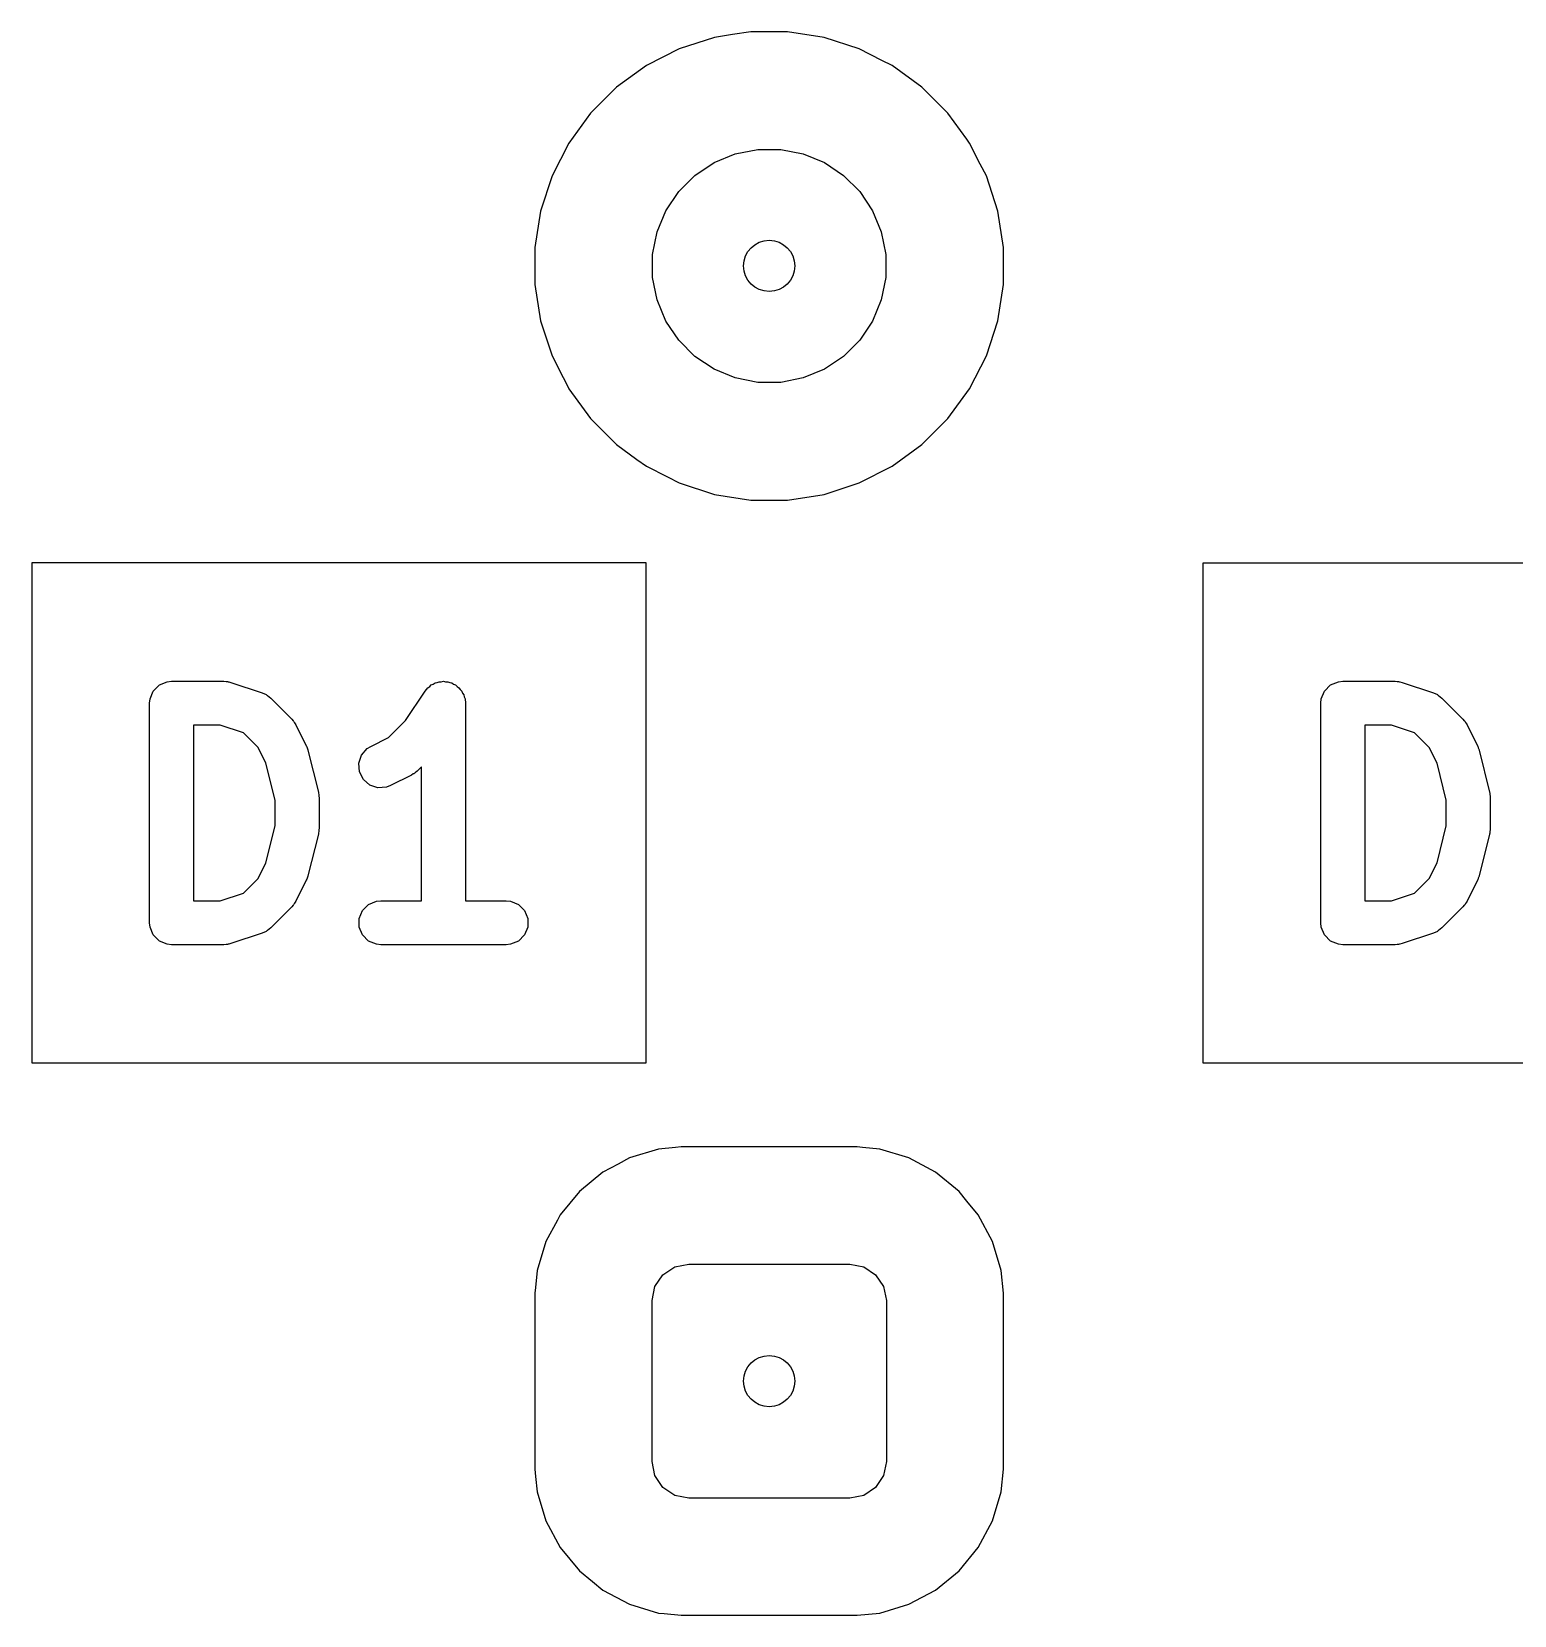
# Model space of a CAD drawing. Extents: x 20 to 124, y -124 to -20.
# Drawn here: x 54.46 to 64.59, y -48.4 to -37.58 of the extents above; entities that cross this region are included whole.
import ezdxf

# ---------------------------------------------------------------- set-up
doc = ezdxf.new("R2010")
doc.units = 0
doc.layers.add('BLACK', color=7, linetype='CONTINUOUS')
doc.layers.add('WHITE', color=7, linetype='CONTINUOUS')

msp = doc.modelspace()

# ---------------------------------------------------------------- linework, layer by layer
at = {"layer": 'BLACK', "linetype": 'CONTINUOUS'}
for p, q in [((59.125214, -37.61641), (58.885616, -37.69426)), ((59.249626, -37.596705), (59.125214, -37.61641)), ((59.374038, -37.577), (59.249626, -37.596705)), ((59.625962, -37.577), (59.374038, -37.577)), ((59.874785, -37.61641), (59.625962, -37.577)), ((60.114383, -37.69426), (59.874785, -37.61641)), ((58.885616, -37.69426), (58.661151, -37.808632)), ((60.268747, -37.772913), (60.114383, -37.69426)), ((58.661151, -37.808632), (58.45735, -37.956701)), ((60.338845, -37.80863), (60.268747, -37.772913)), ((60.338847, -37.808631), (60.338845, -37.80863)), ((60.338848, -37.808632), (60.338847, -37.808631)), ((60.542649, -37.956701), (60.338848, -37.808632)), ((58.457345, -37.956705), (58.279205, -38.134845)), ((58.45735, -37.956701), (58.457345, -37.956705)), ((60.542654, -37.956705), (60.542649, -37.956701)), ((60.720794, -38.134845), (60.542654, -37.956705)), ((58.279201, -38.13485), (58.131132, -38.338651)), ((58.279205, -38.134845), (58.279201, -38.13485)), ((60.720798, -38.13485), (60.720794, -38.134845)), ((60.849952, -38.312617), (60.720798, -38.13485)), ((58.131132, -38.338651), (58.01676, -38.563116)), ((59.122883, -38.471963), (59.267772, -38.411948)), ((59.267772, -38.411948), (59.421586, -38.381352)), ((59.421586, -38.381352), (59.578414, -38.381352)), ((59.578414, -38.381352), (59.732228, -38.411948)), ((59.732228, -38.411948), (59.877117, -38.471963)), ((60.86887, -38.338655), (60.849952, -38.312617)), ((60.941747, -38.481684), (60.86887, -38.338655)), ((58.992485, -38.559092), (59.122883, -38.471963)), ((59.877117, -38.471963), (60.007515, -38.559092)), ((60.983239, -38.563116), (60.941747, -38.481684)), ((58.01676, -38.563116), (57.93891, -38.802714)), ((58.881592, -38.669985), (58.992485, -38.559092)), ((60.007515, -38.559092), (60.118408, -38.669985)), ((60.983239, -38.563118), (60.983239, -38.563116)), ((60.983241, -38.563121), (60.983239, -38.563118)), ((61.06109, -38.802715), (60.983241, -38.563121)), ((58.794463, -38.800383), (58.881592, -38.669985)), ((60.118408, -38.669985), (60.205537, -38.800383)), ((57.93891, -38.802714), (57.8995, -39.051538)), ((58.734448, -38.945272), (58.794463, -38.800383)), ((60.205537, -38.800383), (60.265552, -38.945272)), ((61.1005, -39.051538), (61.06109, -38.802715)), ((58.703852, -39.099086), (58.734448, -38.945272)), ((60.265552, -38.945272), (60.296148, -39.099086)), ((57.8995, -39.051538), (57.8995, -39.303461)), ((61.1005, -39.303462), (61.1005, -39.051538)), ((58.703852, -39.255914), (58.703852, -39.099086)), ((60.296148, -39.099086), (60.296148, -39.255914)), ((58.734448, -39.409728), (58.703852, -39.255914)), ((60.296148, -39.255914), (60.265552, -39.409728)), ((57.8995, -39.303461), (57.93891, -39.552285)), ((61.06109, -39.552285), (61.1005, -39.303462)), ((58.794463, -39.554617), (58.734448, -39.409728)), ((60.265552, -39.409728), (60.205537, -39.554617)), ((57.93891, -39.552285), (58.01676, -39.791883)), ((58.881592, -39.685015), (58.794463, -39.554617)), ((60.205537, -39.554617), (60.118408, -39.685015)), ((60.983241, -39.791879), (61.06109, -39.552285)), ((58.992485, -39.795908), (58.881592, -39.685015)), ((60.118408, -39.685015), (60.007515, -39.795908)), ((58.01676, -39.791883), (58.092446, -39.940423)), ((59.122883, -39.883037), (58.992485, -39.795908)), ((60.007515, -39.795908), (59.877117, -39.883037)), ((60.86887, -40.016345), (60.983241, -39.791879)), ((59.267772, -39.943052), (59.122883, -39.883037)), ((59.877117, -39.883037), (59.732228, -39.943052)), ((58.092446, -39.940423), (58.128042, -40.010285)), ((58.128042, -40.010285), (58.131132, -40.016348)), ((58.131132, -40.016348), (58.279201, -40.220149)), ((59.421586, -39.973648), (59.267772, -39.943052)), ((59.578414, -39.973648), (59.421586, -39.973648)), ((59.732228, -39.943052), (59.578414, -39.973648)), ((60.720793, -40.220156), (60.86887, -40.016345)), ((58.279201, -40.220149), (58.279205, -40.220154)), ((58.279205, -40.220154), (58.457345, -40.398294)), ((60.542656, -40.398293), (60.720793, -40.220156)), ((58.457345, -40.398294), (58.45735, -40.398298)), ((58.45735, -40.398298), (58.59656, -40.499439)), ((60.338845, -40.54637), (60.542656, -40.398293)), ((58.59656, -40.499439), (58.661155, -40.54637)), ((58.661155, -40.54637), (58.804184, -40.619247)), ((60.114379, -40.660741), (60.338845, -40.54637)), ((58.804184, -40.619247), (58.885616, -40.660739)), ((58.885616, -40.660739), (58.885618, -40.660739)), ((58.885618, -40.660739), (58.885621, -40.660741)), ((58.885621, -40.660741), (59.125215, -40.73859)), ((59.874785, -40.73859), (60.114379, -40.660741)), ((59.125215, -40.73859), (59.374038, -40.778)), ((59.374038, -40.778), (59.374039, -40.778)), ((59.374039, -40.778), (59.625961, -40.778)), ((59.625961, -40.778), (59.625962, -40.778)), ((59.625962, -40.778), (59.874785, -40.73859)), ((58.659072, -41.207484), (54.462357, -41.207484)), ((54.462357, -41.207484), (54.462357, -44.623053)), ((58.659072, -44.623053), (58.659072, -41.207484)), ((66.660797, -41.208603), (62.462357, -41.208603)), ((62.462357, -41.208603), (62.462357, -44.623053)), ((55.270739, -42.136564), (55.293137, -42.082492)), ((55.293137, -42.082492), (55.334521, -42.041108)), ((55.334521, -42.041108), (55.388593, -42.01871)), ((55.388593, -42.01871), (55.417857, -42.015828)), ((55.417857, -42.015828), (55.775, -42.015828)), ((55.775, -42.015828), (55.789811, -42.017286)), ((55.789811, -42.017286), (55.793761, -42.017006)), ((55.793761, -42.017006), (55.798955, -42.018187)), ((55.798955, -42.018187), (55.804264, -42.01871)), ((55.804264, -42.01871), (55.807926, -42.020227)), ((55.807926, -42.020227), (55.822434, -42.023526)), ((55.822434, -42.023526), (56.03672, -42.094954)), ((57.015573, -42.284551), (57.150193, -42.082623)), ((57.150193, -42.082623), (57.150259, -42.082542)), ((57.150259, -42.082542), (57.15028, -42.082492)), ((57.15028, -42.082492), (57.150391, -42.08238)), ((57.150391, -42.08238), (57.168823, -42.059872)), ((57.168823, -42.059872), (57.181165, -42.051606)), ((57.181165, -42.051606), (57.191664, -42.041108)), ((57.191664, -42.041108), (57.20524, -42.035484)), ((57.20524, -42.035484), (57.217453, -42.027306)), ((57.217453, -42.027306), (57.232014, -42.024393)), ((57.232014, -42.024393), (57.245736, -42.01871)), ((57.245736, -42.01871), (57.260433, -42.01871)), ((57.260433, -42.01871), (57.274843, -42.015828)), ((57.274843, -42.015828), (57.289413, -42.01871)), ((57.289413, -42.01871), (57.304264, -42.01871)), ((57.304264, -42.01871), (57.317838, -42.024332)), ((57.317838, -42.024332), (57.332257, -42.027185)), ((57.332257, -42.027185), (57.344617, -42.035425)), ((57.344617, -42.035425), (57.358336, -42.041108)), ((57.358336, -42.041108), (57.368725, -42.051497)), ((57.368725, -42.051497), (57.380956, -42.059651)), ((57.380956, -42.059651), (57.389221, -42.071993)), ((57.389221, -42.071993), (57.39972, -42.082492)), ((57.39972, -42.082492), (57.405343, -42.096068)), ((63.270739, -42.136564), (63.293137, -42.082492)), ((63.293137, -42.082492), (63.334521, -42.041108)), ((63.334521, -42.041108), (63.388593, -42.01871)), ((63.388593, -42.01871), (63.417857, -42.015828)), ((63.417857, -42.015828), (63.775, -42.015828)), ((63.775, -42.015828), (63.789811, -42.017286)), ((63.789811, -42.017286), (63.793761, -42.017006)), ((63.793761, -42.017006), (63.798955, -42.018187)), ((63.798955, -42.018187), (63.804264, -42.01871)), ((63.804264, -42.01871), (63.807926, -42.020227)), ((63.807926, -42.020227), (63.822434, -42.023526)), ((63.822434, -42.023526), (64.03672, -42.094954)), ((55.267857, -42.165828), (55.270739, -42.136564)), ((55.267857, -43.665828), (55.267857, -42.165828)), ((56.03672, -42.094954), (56.063571, -42.106943)), ((56.063571, -42.106943), (56.067641, -42.110473)), ((56.067641, -42.110473), (56.072621, -42.112536)), ((56.072621, -42.112536), (56.095352, -42.131191)), ((56.095352, -42.131191), (56.238209, -42.274048)), ((57.405343, -42.096068), (57.413522, -42.108281)), ((57.413522, -42.108281), (57.416434, -42.122843)), ((57.416434, -42.122843), (57.422118, -42.136564)), ((57.422118, -42.136564), (57.424969, -42.165516)), ((57.424969, -42.165516), (57.425, -42.16567)), ((57.425, -42.16567), (57.424989, -42.165722)), ((57.424989, -42.165722), (57.425, -42.165828)), ((57.425, -42.165828), (57.425, -43.515828)), ((63.267857, -42.165828), (63.270739, -42.136564)), ((63.267857, -43.665828), (63.267857, -42.165828)), ((64.03672, -42.094954), (64.063571, -42.106943)), ((64.063571, -42.106943), (64.067641, -42.110473)), ((64.067641, -42.110473), (64.072621, -42.112536)), ((64.072621, -42.112536), (64.095352, -42.131191)), ((64.095352, -42.131191), (64.238209, -42.274048)), ((56.238209, -42.274048), (56.247649, -42.28555)), ((56.247649, -42.28555), (56.250642, -42.288146)), ((56.250642, -42.288146), (56.25348, -42.292655)), ((56.25348, -42.292655), (56.256864, -42.296778)), ((56.256864, -42.296778), (56.25838, -42.30044)), ((56.25838, -42.30044), (56.266307, -42.313032)), ((56.900432, -42.399692), (57.015573, -42.284551)), ((64.238209, -42.274048), (64.247649, -42.28555)), ((64.247649, -42.28555), (64.250642, -42.288146)), ((64.250642, -42.288146), (64.25348, -42.292655)), ((64.25348, -42.292655), (64.256864, -42.296778)), ((64.256864, -42.296778), (64.25838, -42.30044)), ((64.25838, -42.30044), (64.266307, -42.313032)), ((55.75066, -42.315828), (55.567857, -42.315828)), ((55.567857, -42.315828), (55.567857, -43.515828)), ((55.908258, -42.368361), (55.75066, -42.315828)), ((56.008865, -42.468968), (55.908258, -42.368361)), ((56.266307, -42.313032), (56.337736, -42.455888)), ((56.779347, -42.460236), (56.900432, -42.399692)), ((63.75066, -42.315828), (63.567857, -42.315828)), ((63.567857, -42.315828), (63.567857, -43.515828)), ((63.908258, -42.368361), (63.75066, -42.315828)), ((64.008865, -42.468968), (63.908258, -42.368361)), ((64.266307, -42.313032), (64.337736, -42.455888)), ((56.062044, -42.575327), (56.008865, -42.468968)), ((56.337736, -42.455888), (56.338555, -42.45803)), ((56.338555, -42.45803), (56.3392, -42.4589)), ((56.3392, -42.4589), (56.343584, -42.471171)), ((56.343584, -42.471171), (56.348245, -42.483352)), ((56.348245, -42.483352), (56.348321, -42.484432)), ((56.348321, -42.484432), (56.349093, -42.486591)), ((56.349093, -42.486591), (56.420521, -42.772305)), ((56.697607, -42.575639), (56.716114, -42.520116)), ((56.716114, -42.520116), (56.754461, -42.475901)), ((56.754461, -42.475901), (56.779347, -42.460236)), ((64.062044, -42.575327), (64.008865, -42.468968)), ((64.337736, -42.455888), (64.338555, -42.45803)), ((64.338555, -42.45803), (64.3392, -42.4589)), ((64.3392, -42.4589), (64.343584, -42.471171)), ((64.343584, -42.471171), (64.348245, -42.483352)), ((64.348245, -42.483352), (64.348321, -42.484432)), ((64.348321, -42.484432), (64.349093, -42.486591)), ((64.349093, -42.486591), (64.420521, -42.772305)), ((56.125, -42.827148), (56.062044, -42.575327)), ((56.701756, -42.634019), (56.697607, -42.575639)), ((56.72793, -42.686368), (56.701756, -42.634019)), ((57.095352, -42.629037), (57.08385, -42.638476)), ((57.125, -42.599389), (57.095352, -42.629037)), ((57.125, -43.515828), (57.125, -42.599389)), ((64.125, -42.827148), (64.062044, -42.575327)), ((56.772145, -42.724715), (56.72793, -42.686368)), ((56.827668, -42.743222), (56.772145, -42.724715)), ((56.886048, -42.739073), (56.827668, -42.743222)), ((56.913511, -42.728564), (56.886048, -42.739073)), ((57.056368, -42.657135), (56.913511, -42.728564)), ((57.068961, -42.649207), (57.056368, -42.657135)), ((57.072621, -42.647692), (57.068961, -42.649207)), ((57.07674, -42.64431), (57.072621, -42.647692)), ((57.081254, -42.64147), (57.07674, -42.64431)), ((57.08385, -42.638476), (57.081254, -42.64147)), ((56.125, -43.004507), (56.125, -42.827148)), ((56.420521, -42.772305), (56.42127, -42.777376)), ((56.42127, -42.777376), (56.422118, -42.779421)), ((56.422118, -42.779421), (56.423203, -42.790443)), ((56.423203, -42.790443), (56.424823, -42.801394)), ((56.424823, -42.801394), (56.424497, -42.803581)), ((56.424497, -42.803581), (56.425, -42.808685)), ((56.425, -42.808685), (56.425, -43.022971)), ((64.125, -43.004507), (64.125, -42.827148)), ((64.420521, -42.772305), (64.42127, -42.777376)), ((64.42127, -42.777376), (64.422118, -42.779421)), ((64.422118, -42.779421), (64.423203, -42.790443)), ((64.423203, -42.790443), (64.424823, -42.801394)), ((64.424823, -42.801394), (64.424497, -42.803581)), ((64.424497, -42.803581), (64.425, -42.808685)), ((64.425, -42.808685), (64.425, -43.022971)), ((56.062044, -43.256328), (56.125, -43.004507)), ((56.420521, -43.059351), (56.349093, -43.345065)), ((56.42127, -43.054279), (56.420521, -43.059351)), ((56.422118, -43.052235), (56.42127, -43.054279)), ((56.423203, -43.041212), (56.422118, -43.052235)), ((56.424823, -43.030262), (56.423203, -43.041212)), ((56.425, -43.022971), (56.424497, -43.028074)), ((56.424497, -43.028074), (56.424823, -43.030262)), ((64.062044, -43.256328), (64.125, -43.004507)), ((64.420521, -43.059351), (64.349093, -43.345065)), ((64.42127, -43.054279), (64.420521, -43.059351)), ((64.422118, -43.052235), (64.42127, -43.054279)), ((64.423203, -43.041212), (64.422118, -43.052235)), ((64.424823, -43.030262), (64.423203, -43.041212)), ((64.425, -43.022971), (64.424497, -43.028074)), ((64.424497, -43.028074), (64.424823, -43.030262)), ((56.008865, -43.362688), (56.062044, -43.256328)), ((64.008865, -43.362688), (64.062044, -43.256328)), ((55.908259, -43.463294), (56.008865, -43.362688)), ((56.337736, -43.375768), (56.266307, -43.518624)), ((56.338555, -43.373625), (56.337736, -43.375768)), ((56.3392, -43.372756), (56.338555, -43.373625)), ((56.343584, -43.360484), (56.3392, -43.372756)), ((56.348245, -43.348304), (56.343584, -43.360484)), ((56.348321, -43.347223), (56.348245, -43.348304)), ((56.349093, -43.345065), (56.348321, -43.347223)), ((63.908259, -43.463294), (64.008865, -43.362688)), ((64.337736, -43.375768), (64.266307, -43.518624)), ((64.338555, -43.373625), (64.337736, -43.375768)), ((64.3392, -43.372756), (64.338555, -43.373625)), ((64.343584, -43.360484), (64.3392, -43.372756)), ((64.348245, -43.348304), (64.343584, -43.360484)), ((64.348321, -43.347223), (64.348245, -43.348304)), ((64.349093, -43.345065), (64.348321, -43.347223)), ((55.750657, -43.515828), (55.908259, -43.463294)), ((63.750657, -43.515828), (63.908259, -43.463294)), ((55.567857, -43.515828), (55.750657, -43.515828)), ((56.238209, -43.557608), (56.095352, -43.700466)), ((56.247647, -43.546106), (56.238209, -43.557608)), ((56.250642, -43.54351), (56.247647, -43.546106)), ((56.253482, -43.538996), (56.250642, -43.54351)), ((56.256864, -43.534877), (56.253482, -43.538996)), ((56.258379, -43.531217), (56.256864, -43.534877)), ((56.266307, -43.518624), (56.258379, -43.531217)), ((56.699311, -43.636564), (56.721709, -43.582492)), ((56.721709, -43.582492), (56.763093, -43.541108)), ((56.763093, -43.541108), (56.817165, -43.51871)), ((56.817165, -43.51871), (56.846429, -43.515828)), ((56.846429, -43.515828), (57.125, -43.515828)), ((57.425, -43.515828), (57.703572, -43.515828)), ((57.703572, -43.515828), (57.732836, -43.51871)), ((57.732836, -43.51871), (57.786908, -43.541108)), ((57.786908, -43.541108), (57.828292, -43.582492)), ((57.828292, -43.582492), (57.85069, -43.636564)), ((63.567857, -43.515828), (63.750657, -43.515828)), ((64.238209, -43.557608), (64.095352, -43.700466)), ((64.247647, -43.546106), (64.238209, -43.557608)), ((64.250642, -43.54351), (64.247647, -43.546106)), ((64.253482, -43.538996), (64.250642, -43.54351)), ((64.256864, -43.534877), (64.253482, -43.538996)), ((64.258379, -43.531217), (64.256864, -43.534877)), ((64.266307, -43.518624), (64.258379, -43.531217)), ((55.270739, -43.695092), (55.267857, -43.665828)), ((55.293137, -43.749164), (55.270739, -43.695092)), ((56.095352, -43.700466), (56.072622, -43.719121)), ((56.699311, -43.695092), (56.699311, -43.636564)), ((56.721709, -43.749164), (56.699311, -43.695092)), ((57.85069, -43.695092), (57.828292, -43.749164)), ((57.85069, -43.636564), (57.85069, -43.695092)), ((63.270739, -43.695091), (63.267857, -43.665828)), ((63.270739, -43.695092), (63.270739, -43.695091)), ((63.293137, -43.749164), (63.270739, -43.695092)), ((64.095352, -43.700466), (64.072622, -43.719121)), ((55.334521, -43.790548), (55.293137, -43.749164)), ((55.388593, -43.812946), (55.334521, -43.790548)), ((55.417857, -43.815828), (55.388593, -43.812946)), ((55.775, -43.815828), (55.417857, -43.815828)), ((55.789805, -43.814369), (55.775, -43.815828)), ((55.79376, -43.814651), (55.789805, -43.814369)), ((55.798961, -43.813468), (55.79376, -43.814651)), ((55.804264, -43.812946), (55.798961, -43.813468)), ((55.807921, -43.81143), (55.804264, -43.812946)), ((55.822434, -43.808131), (55.807921, -43.81143)), ((56.03672, -43.736703), (55.822434, -43.808131)), ((56.063571, -43.724715), (56.03672, -43.736703)), ((56.067642, -43.721183), (56.063571, -43.724715)), ((56.072622, -43.719121), (56.067642, -43.721183)), ((56.763093, -43.790548), (56.721709, -43.749164)), ((56.817165, -43.812946), (56.763093, -43.790548)), ((56.846429, -43.815828), (56.817165, -43.812946)), ((57.703572, -43.815828), (56.846429, -43.815828)), ((57.732836, -43.812946), (57.703572, -43.815828)), ((57.786908, -43.790548), (57.732836, -43.812946)), ((57.828292, -43.749164), (57.786908, -43.790548)), ((63.334521, -43.790548), (63.293137, -43.749164)), ((63.388593, -43.812946), (63.334521, -43.790548)), ((63.417857, -43.815828), (63.388593, -43.812946)), ((63.775, -43.815828), (63.417857, -43.815828)), ((63.789805, -43.814369), (63.775, -43.815828)), ((63.79376, -43.814651), (63.789805, -43.814369)), ((63.798961, -43.813468), (63.79376, -43.814651)), ((63.804264, -43.812946), (63.798961, -43.813468)), ((63.807921, -43.81143), (63.804264, -43.812946)), ((63.822434, -43.808131), (63.807921, -43.81143)), ((64.03672, -43.736703), (63.822434, -43.808131)), ((64.063571, -43.724715), (64.03672, -43.736703)), ((64.067642, -43.721183), (64.063571, -43.724715)), ((64.072622, -43.719121), (64.067642, -43.721183)), ((54.462357, -44.623053), (58.659072, -44.623053)), ((62.462357, -44.623053), (66.660797, -44.623053)), ((58.744067, -45.212199), (58.546043, -45.272269)), ((58.860298, -45.200751), (58.744067, -45.212199)), ((58.898392, -45.197), (58.860298, -45.200751)), ((60.101608, -45.197), (58.898392, -45.197)), ((60.136805, -45.200466), (60.101608, -45.197)), ((60.255934, -45.212199), (60.136805, -45.200466)), ((60.255934, -45.2122), (60.255932, -45.212199)), ((60.255932, -45.212199), (60.255934, -45.212199)), ((60.453954, -45.272268), (60.255934, -45.2122)), ((58.467487, -45.314259), (58.36355, -45.369815)), ((58.546043, -45.272269), (58.467487, -45.314259)), ((60.63645, -45.369815), (60.453954, -45.272268)), ((58.363547, -45.369817), (58.203589, -45.501089)), ((58.363548, -45.369816), (58.363547, -45.369817)), ((58.36355, -45.369815), (58.363548, -45.369816)), ((60.636453, -45.369817), (60.63645, -45.369815)), ((60.79641, -45.501089), (60.636452, -45.369817)), ((60.636452, -45.369817), (60.636453, -45.369817)), ((58.203589, -45.501089), (58.072317, -45.661047)), ((60.850759, -45.567315), (60.79641, -45.501089)), ((58.072315, -45.66105), (58.052907, -45.697359)), ((58.072317, -45.661047), (58.072315, -45.66105)), ((60.927685, -45.66105), (60.850759, -45.567315)), ((61.025232, -45.843546), (60.927685, -45.66105)), ((58.052907, -45.697359), (57.974769, -45.843543)), ((57.974769, -45.843543), (57.914699, -46.041567)), ((61.0853, -46.041566), (61.025232, -45.843546)), ((57.914699, -46.041567), (57.903251, -46.157798)), ((58.71903, -46.151829), (58.773223, -46.070723)), ((58.773223, -46.070723), (58.854329, -46.01653)), ((58.854329, -46.01653), (58.95, -45.9975)), ((58.95, -45.9975), (60.05, -45.9975)), ((60.05, -45.9975), (60.145671, -46.01653)), ((60.145671, -46.01653), (60.226777, -46.070723)), ((60.226777, -46.070723), (60.28097, -46.151829)), ((61.1005, -46.195892), (61.0853, -46.041566)), ((57.903251, -46.157798), (57.8995, -46.195892)), ((57.8995, -46.195892), (57.8995, -47.399108)), ((58.7, -46.2475), (58.71903, -46.151829)), ((60.28097, -46.151829), (60.3, -46.2475)), ((61.1005, -47.399108), (61.1005, -46.195892)), ((58.7, -47.3475), (58.7, -46.2475)), ((60.3, -46.2475), (60.3, -47.3475)), ((58.71903, -47.443171), (58.7, -47.3475)), ((60.3, -47.3475), (60.28097, -47.443171)), ((57.8995, -47.399108), (57.904502, -47.449898)), ((57.904502, -47.449898), (57.914699, -47.553432)), ((58.773223, -47.524277), (58.71903, -47.443171)), ((60.28097, -47.443171), (60.226777, -47.524277)), ((61.0853, -47.553434), (61.1005, -47.399108)), ((57.914699, -47.553432), (57.9147, -47.553434)), ((57.9147, -47.553434), (57.974768, -47.751454)), ((58.854329, -47.57847), (58.773223, -47.524277)), ((58.95, -47.5975), (58.854329, -47.57847)), ((60.05, -47.5975), (58.95, -47.5975)), ((60.145671, -47.57847), (60.05, -47.5975)), ((60.226777, -47.524277), (60.145671, -47.57847)), ((61.025232, -47.751454), (61.0853, -47.553434)), ((57.974768, -47.751454), (58.072315, -47.93395)), ((60.927685, -47.93395), (61.025232, -47.751454)), ((58.072315, -47.93395), (58.072317, -47.933952)), ((58.072317, -47.933952), (58.203589, -48.09391)), ((60.79641, -48.09391), (60.927685, -47.93395)), ((58.203589, -48.09391), (58.29188, -48.166367)), ((60.63645, -48.225185), (60.79641, -48.09391)), ((58.29188, -48.166367), (58.36355, -48.225185)), ((58.36355, -48.225185), (58.546046, -48.322732)), ((60.453954, -48.322732), (60.63645, -48.225185)), ((58.546046, -48.322732), (58.744066, -48.3828)), ((60.255934, -48.3828), (60.453954, -48.322732)), ((58.744066, -48.3828), (58.744065, -48.3828)), ((58.744065, -48.3828), (58.782647, -48.3866)), ((58.782647, -48.3866), (58.898392, -48.398)), ((58.898392, -48.398), (58.898395, -48.398)), ((58.898395, -48.398), (60.101605, -48.398)), ((60.101605, -48.398), (60.101608, -48.398)), ((60.101608, -48.398), (60.255934, -48.3828))]:
    msp.add_line(p, q, dxfattribs=at)
at = {"layer": 'BLACK'}
for centre in [(59.5, -39.1775), (59.5, -46.7975)]:
    msp.add_circle(centre, 0.175, dxfattribs=at)
at = {"layer": 'WHITE'}
for centre in [(59.5, -39.1775), (59.5, -46.7975)]:
    msp.add_circle(centre, 0.175, dxfattribs=at)

doc.saveas('drawing.dxf')
